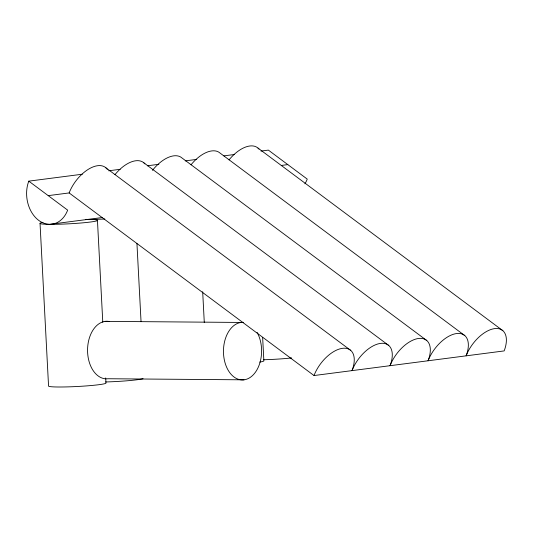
<?xml version="1.0" encoding="UTF-8"?>
<svg xmlns="http://www.w3.org/2000/svg" width="533" height="533" viewBox="0 0 533 533"><rect width="100%" height="100%" fill="white"/><g stroke="black" fill="none" stroke-linecap="round" stroke-linejoin="round"><path stroke-width="0.8" d="M28.789 181.147L67.658 210.135A28.795 21.48 82.6 0 1 38.736 220.402A28.795 21.48 82.6 0 1 28.789 181.147L82.302 174.218M108.652 170.8L120.178 169.307M147.348 165.79L158.874 164.297M185.224 160.886L196.75 159.394M223.92 155.869L234.62 154.483M260.97 151.072L268.379 150.113L307.248 179.101A28.795 21.48 82.6 0 1 304.923 183.812M48.223 195.638L69.143 192.933A28.795 15.537 -53.3 0 1 88.258 169.347A28.795 15.537 -53.3 0 1 107.26 169.327M281.291 165.45L287.813 164.604M50.535 224.226L102.323 217.517M314.004 375.545L504.158 350.914A28.795 15.537 -53.3 0 0 494.624 328.614A28.795 15.537 -53.3 0 0 466.128 355.837A28.795 15.537 -53.3 0 0 456.594 333.545A28.795 15.537 -53.3 0 0 428.092 360.768A28.795 15.537 -53.3 0 0 418.565 338.468A28.795 15.537 -53.3 0 0 390.063 365.691A28.795 15.537 -53.3 0 0 380.535 343.399A28.795 15.537 -53.3 0 0 352.033 370.622A28.795 15.537 -53.3 0 0 342.506 348.322A28.795 15.537 -53.3 0 0 314.004 375.545L69.143 192.933M105.128 321.366L241.029 322.445M244.034 379.822L108.132 378.743A28.795 19.075 -89.5 0 1 87.565 349.375A28.795 19.075 -89.5 0 1 109.285 321.512M257.999 148.087L502.859 330.7M464.829 335.63L219.969 153.011A28.795 15.537 -53.3 0 0 191.041 164.79M426.8 340.554L181.94 157.941A28.795 15.537 -53.3 0 0 152.491 170.367M143.91 162.865L388.77 345.484M105.88 167.795L350.741 350.408M262.642 337.469L263.862 360.708A28.795 1.959 -3 0 1 259.711 362.074M202.68 291.744L204.286 322.452M136.948 243.541L141.038 321.552M97.439 220.249L102.789 322.332M105.701 377.937L105.967 382.914A28.795 1.959 -3 0 1 79.071 386.398A28.795 1.959 -3 0 1 48.563 386.152L40.042 223.487M229.07 159.867A28.795 15.537 -53.3 0 1 258.951 149.067M291.684 357.943A28.795 1.959 -3 0 1 263.482 359.755M143.057 378.67A28.795 1.959 -3 0 1 105.587 381.961M104.814 218.996A28.795 1.959 -3 0 1 85.953 219.376M85.553 219.396A28.795 1.959 -3 0 1 92.949 221.661A28.795 1.959 -3 0 1 54.573 224.313A28.795 1.959 -3 0 1 42.98 222.341M114.981 174.644A28.795 15.537 -53.3 0 1 144.863 163.844M257.113 332.425A28.795 19.075 -89.5 0 1 250.823 376.984A28.795 19.075 -89.5 0 1 223.833 357.017A28.795 19.075 -89.5 0 1 243.521 322.372"/></g></svg>
